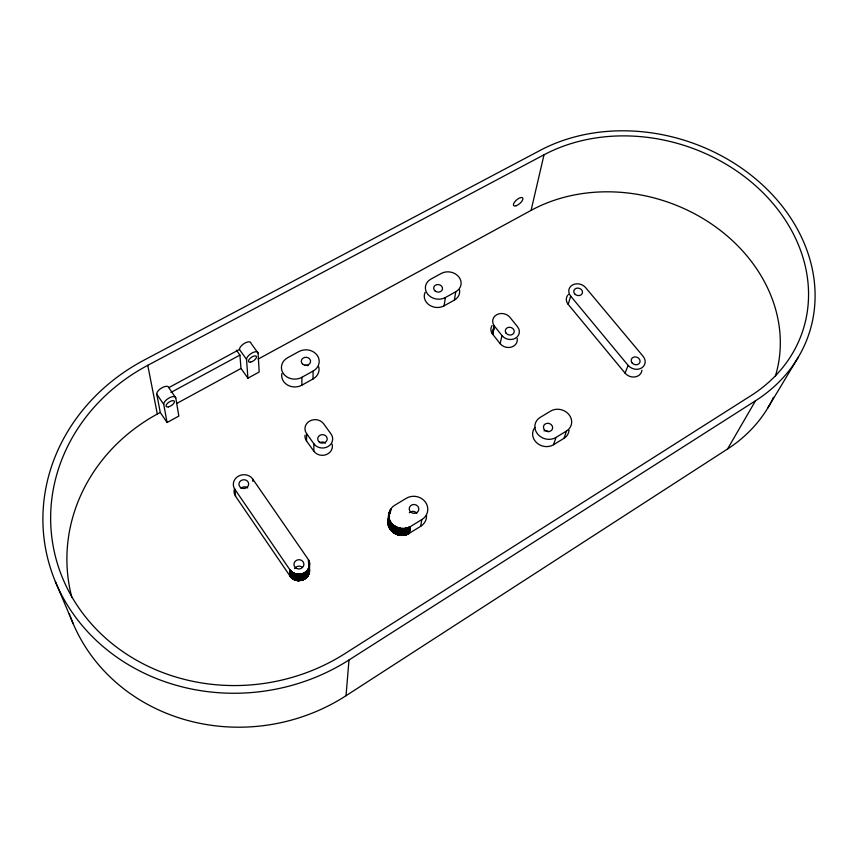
<?xml version="1.0" encoding="UTF-8"?>
<svg xmlns="http://www.w3.org/2000/svg" width="858" height="858" viewBox="0 0 858 858"><rect width="100%" height="100%" fill="white"/><g stroke="black" fill="none" stroke-linecap="round" stroke-linejoin="round"><path stroke-width="1.29" d="M306.531 577.563C304.59 571.246 313.127 565.25 307.947 558.966L252.692 479A10.478 9.438 -6.9 0 0 238.32 476.211A10.478 9.438 -6.9 0 0 234.845 489.264L235.585 496.299L290.068 576.136C295.624 585.199 311.98 579.236 309.309 568.554M332.078 444.036A10.092 9.052 0.5 0 1 326.351 454.59A10.092 9.052 0.5 0 1 313.814 451.158L306.553 441.001L306.553 433.569A10.167 9.063 0.3 0 1 309.62 421.064A10.167 9.063 0.3 0 1 323.659 423.788L331.016 433.955A10.199 9.116 0.7 0 1 327.992 446.578A10.199 9.116 0.7 0 1 313.889 443.8L306.553 433.569M306.66 577.434L306.724 571.031M306.778 577.305L306.853 570.902M306.907 577.177L307.035 570.699M307.089 576.973L307.153 570.57M307.207 576.844L307.271 570.431M307.314 576.705L307.325 570.356M307.379 576.64L307.443 570.216M307.486 576.501L307.604 570.012M307.647 576.286L307.711 569.862M307.754 576.147L307.861 569.648M307.904 575.922L308.011 569.422M308.043 575.707L308.161 569.197M308.183 575.482L308.333 568.886M308.365 575.171L308.462 568.661M308.483 562.44L308.494 559.866M308.483 574.935L308.623 568.339M308.644 562.751L308.537 559.942M308.644 574.624L308.773 568.017M308.751 562.987L308.687 560.263M308.783 574.302L308.912 567.696M308.912 573.981L309.062 567.288M309.062 573.573L309.223 566.784M309.212 573.08L309.341 562.14M309.395 562.398L309.352 572.49L309.427 562.569M309.502 571.546L309.534 563.341M281.842 373.595A13.17 11.508 -0.3 0 0 287.58 385.07A13.17 11.508 -0.3 0 0 301.919 385.156L313.031 378.957L313.095 371.074A13.256 11.529 0.7 0 0 317.106 355.18A13.256 11.529 0.7 0 0 298.831 351.598L287.644 357.732A13.31 11.594 -0.2 0 0 283.483 373.745A13.31 11.594 -0.2 0 0 301.877 377.305L313.095 371.074M313.814 451.158L313.889 443.8M70.388 616.677A183.741 169.09 -10.2 0 0 346.042 695.699L348.981 659.995L755.523 400.761A175.257 144.434 18.4 0 0 777.305 200.225A175.257 144.434 18.4 0 0 540.229 150.343L144.165 360.081A196.804 178.636 -8.2 0 0 71.761 611.818A196.804 178.636 -8.2 0 0 348.981 659.995M389.114 517.353C383.333 529.021 399.431 540.315 409.384 533.226L420.667 526.308A13.653 12.559 8.8 0 0 426.523 515.283M388.052 521.053C388.02 515.293 389.35 508.226 394.894 505.169L406.263 498.305A13.792 12.656 8.8 0 1 425.375 502.059A13.792 12.656 8.8 0 1 421.846 519.583L420.667 526.308M387.988 522.812L389.285 512.323M388.041 523.595L389.532 511.582M389.779 510.96L388.106 524.141L388.921 514.06M389.543 513.127L389.822 510.853M388.202 524.688L388.974 517.503M389.489 514.049L389.961 510.553M388.299 525.117L388.996 517.61M389.586 513.856L390.218 510.049M388.417 525.557L389.071 518.05M389.843 513.352L390.272 509.952M388.502 525.879L389.2 518.597M388.61 526.201L389.296 518.929M390.444 511.454L390.787 509.084L390.562 511.261M388.728 526.512L389.393 519.251M388.846 526.823L389.5 519.573M388.889 526.93L389.618 519.894M388.974 527.144L389.746 520.205M389.114 527.445L389.789 520.313M389.21 527.649L389.875 520.516M389.36 527.96L390.025 520.827M389.468 528.153L390.175 521.138M389.586 528.356L390.283 521.342M390.562 521.836L389.693 528.549L390.39 521.535M389.875 528.839L390.615 521.932M390.004 529.032L390.68 522.039M390.122 529.225L390.808 522.232M390.261 529.407L390.926 522.425M390.39 529.601L391.055 522.608M390.529 529.783L391.194 522.801M390.594 529.869L391.334 522.983M390.669 529.965L391.473 523.176M390.744 530.051L391.548 523.262M390.883 530.233L391.613 523.359M391.034 530.405L391.688 523.444M391.194 530.587L391.913 523.712M391.269 530.673L391.988 523.798M391.42 530.834L392.149 523.97M391.58 531.005L392.224 524.056M391.666 531.091L392.385 524.227M391.827 531.252L392.556 524.399M391.999 531.413L392.632 524.485M392.975 524.806L392.085 531.488L392.803 524.646M392.342 531.724L393.232 525.042M392.524 531.885L393.329 525.117M392.61 531.96L393.511 525.268L399.356 528.206L405.834 528.356L409.845 526.919L421.846 519.583M392.707 532.035L393.597 525.343M392.792 532.099L393.693 525.418M392.889 532.174L393.876 525.568M393.071 532.325L393.972 525.643M393.168 532.389L394.154 525.782M393.35 532.528L394.251 525.857M393.447 532.604L394.444 525.997M393.64 532.732L394.551 526.061M393.736 532.807L394.744 526.19M393.94 532.936L394.841 526.254M394.036 533L394.948 526.319M394.133 533.065L395.141 526.447M394.337 533.183L395.248 526.512M394.433 533.247L395.452 526.63M394.637 533.365L395.559 526.694L394.744 533.419M394.852 533.483L395.87 526.866M395.055 533.59L395.978 526.919M395.163 533.644L396.192 527.037M395.377 533.751L396.299 527.091M395.484 533.805L396.407 527.144M395.592 533.858L396.514 527.198M396.621 527.241L395.699 533.912L396.728 527.295M395.913 534.008L396.846 527.348M396.021 534.062L397.061 527.445M396.246 534.148L397.179 527.488L396.353 534.202M396.46 534.244L397.511 527.627M396.686 534.33L397.619 527.67M396.793 534.373L397.737 527.713M396.911 534.416L397.962 527.788M397.136 534.491L398.08 527.831M397.243 534.534L398.187 527.874M397.361 534.566L398.305 527.906M397.479 534.609L398.541 527.981M397.704 534.673L398.648 528.013L397.822 534.706M397.93 534.738L399.002 528.12M398.166 534.802L399.12 528.142M398.284 534.834L399.238 528.174M398.402 534.866L399.356 528.206M398.52 534.888L399.592 528.26M398.745 534.942L399.71 528.292L398.863 534.974M398.981 534.995L400.064 528.367M399.217 535.038L400.182 528.389M399.335 535.06L400.3 528.41M399.453 535.081L400.418 528.431M399.571 535.102L400.665 528.464M399.807 535.135L400.783 528.485L399.935 535.156M400.053 535.178L401.018 528.517M400.171 535.188L401.265 528.549M400.407 535.21L401.383 528.56M401.501 528.571L400.525 535.231L401.748 528.592M400.89 535.253L401.866 528.603M401.008 535.263L401.984 528.614L401.126 535.274M401.244 535.274L402.348 528.635M401.48 535.285L402.466 528.635M401.608 535.295L402.595 528.635M401.726 535.295L402.831 528.646M401.962 535.295L402.96 528.646M402.08 535.295L403.078 528.646M402.198 535.295L403.196 528.635M402.327 535.285L403.442 528.635M402.563 535.285L403.56 528.625M402.681 535.274L403.678 528.625M402.799 535.274L403.925 528.614M403.035 535.253L404.043 528.603M403.163 535.242L404.161 528.592M403.281 535.231L404.408 528.571L403.517 535.21M403.635 535.199L404.644 528.549M403.753 535.188L404.879 528.517M403.989 535.156L404.997 528.496M404.107 535.135L405.126 528.485M404.225 535.113L405.362 528.442M404.461 535.081L405.48 528.421M404.579 535.06L405.598 528.399M404.697 535.038L405.834 528.356M404.922 534.984L405.952 528.335M405.04 534.963L406.07 528.313M405.158 534.942L406.306 528.26M405.394 534.888L406.413 528.228M405.502 534.856L406.649 528.174M405.737 534.791L406.767 528.142M405.845 534.77L406.885 528.11M405.963 534.738L407.11 528.045M406.188 534.663L407.228 528.013M406.306 534.631L407.453 527.938M406.531 534.555L407.571 527.906M406.638 534.523L407.797 527.82M406.864 534.437L407.904 527.788M406.971 534.405L408.129 527.702M407.196 534.319L408.236 527.659M407.303 534.277L408.462 527.573M407.518 534.191L408.569 527.531M407.625 534.137L408.783 527.434M407.84 534.041L408.891 527.38M407.947 533.998L409.105 527.284M425.128 292.321A12.623 10.725 8.7 0 0 429.075 304.869A12.623 10.725 8.7 0 0 444.069 305.845L445.388 297.533L455.78 291.752A12.698 10.736 9.3 0 0 458.826 276.898A12.698 10.736 9.3 0 0 441.226 273.455L430.855 279.15A12.741 10.789 8.7 0 0 427.67 294.112A12.741 10.789 8.7 0 0 445.388 297.533M408.161 533.901L409.32 527.187M408.365 533.794L409.427 527.134M408.472 533.74L409.641 527.026L408.676 533.633M408.783 533.579L409.845 526.919M408.88 533.526L409.942 526.855M408.987 533.462L410.156 526.748M409.191 533.354L410.349 526.63M409.384 533.226L410.456 526.565M444.069 305.845L454.365 300.096L455.78 291.752M517.202 338.449A9.567 8.215 13.2 0 1 511.486 347.082A9.567 8.215 13.2 0 1 500.139 343.64L492.32 333.794L494.069 325.632A9.631 8.226 12.6 0 1 496.911 314.596A9.631 8.226 12.6 0 1 509.963 317.353L517.492 326.705A9.663 8.269 13.2 0 1 515.433 338.245A9.663 8.269 13.2 0 1 502.016 335.617L494.069 325.632M492.503 334.041L494.197 325.815M492.642 334.223L494.337 326.008M492.696 334.288L494.487 326.19M500.139 343.64L502.016 335.617M258.14 359.105L531.081 210.382L544.026 154.783A168.533 138.878 18.4 0 1 772.221 202.649A168.533 138.878 18.4 0 1 751.061 395.592L344.723 653.742A189.253 171.761 -8.2 0 1 78.389 607.228A189.253 171.761 -8.2 0 1 147.769 365.326L544.026 154.783M641.934 370.238A9.642 8.215 20.5 0 1 635.21 376.898A9.642 8.215 20.5 0 1 625.053 373.123L568.189 304.375L570.667 296.128A9.492 7.947 15.9 0 1 572.425 285.017A9.492 7.947 15.9 0 1 585.574 287.559L643.114 356.317A9.738 8.269 20.4 0 1 641.591 367.996A9.738 8.269 20.4 0 1 628.131 365.369L570.667 296.128M534.126 428.56A13.192 11.647 17.9 0 0 537.194 443.221A13.192 11.647 17.9 0 0 553.528 444.734L555.984 437.451L566.505 431.006A13.288 11.658 18.2 0 0 569.036 414.693A13.288 11.658 18.2 0 0 550.664 411.079L540.154 417.428A13.32 11.733 17.8 0 0 537.494 433.869A13.32 11.733 17.8 0 0 555.984 437.451M553.528 444.734L563.953 438.341L566.505 431.006M625.053 373.123L628.131 365.369M346.042 695.699L727.552 448.991L755.523 400.761M767.663 408.183L798.401 357.046M306.596 571.16C302.424 575.611 293.457 575.364 289.886 569.776L234.845 489.264M306.467 571.278L306.403 577.681M306.327 571.407L306.263 577.809M306.199 571.525L306.134 577.927M306.059 571.643L305.92 578.099M305.491 572.104L305.502 578.431M305.116 572.372L305.126 578.7M304.965 572.468L304.976 578.796M304.805 572.565L304.826 578.893M304.569 572.715L304.515 579.086L304.408 572.801M167.085 422.511L178.839 416.066L175.772 397.844L168.79 387.634A6.928 3.067 -33 0 0 162.183 387.655A6.928 3.067 -33 0 0 156.757 394.133L160.264 412.441L167.085 422.511L163.728 404.386L156.757 394.133M236.411 350.182L239.908 355.094L240.991 368.457L247.908 378.185L259.191 371.997L258.076 353.121L250.986 343.264A6.725 2.96 -34.9 0 0 244.98 343.039A6.725 2.96 -34.9 0 0 239.457 349.485L168.79 387.634M71.9 597.576A177.434 163.138 -10.1 0 1 157.314 414.049L160.264 412.441M176.684 403.496L240.991 368.457M170.903 392.449L239.908 355.094M304.011 573.026L303.957 579.397M303.764 573.155L303.786 579.472M302.82 573.552L302.863 579.879M302.649 573.627L302.692 579.944M302.391 573.712L302.434 580.029M302.123 573.798L302.08 580.147M300.944 574.088L301.008 580.405M300.665 574.141L300.729 580.458M300.397 574.184L300.461 580.501M299.463 574.281L299.539 580.598L299.367 574.281M299.185 574.292L299.26 580.609L299.088 574.292M298.906 574.302L298.981 580.619M297.04 574.174L297.147 580.491M296.771 574.12L296.868 580.437M296.493 574.066L296.514 580.373M295.688 573.873L295.796 580.19L295.592 573.852M295.42 573.798L295.538 580.115M294.895 573.616L294.927 579.911M294.38 573.412L294.509 579.74M294.208 573.337L294.423 579.708L294.133 573.305M293.962 573.23L294.176 579.59M293.715 573.101L294.015 579.515M293.157 572.801L293.447 579.225M292.996 572.704L293.297 579.129M292.771 572.565L292.986 578.946M292.61 572.458L292.835 578.85M291.956 571.986L292.256 578.431M291.817 571.868L292.106 578.324M291.677 571.76L291.967 578.206M291.538 571.643L291.838 578.099M290.476 570.559L290.819 577.102M290.369 570.42L290.647 576.908M239.457 349.485L246.536 359.395L247.908 378.185M289.94 569.851L290.219 576.351M492.32 333.794L492.278 333.73A9.545 8.172 12.6 0 1 492.052 325.493M55.341 581.531L73.209 623.777M147.769 365.326L157.325 414.049M252.692 479L252.874 481.37M290.101 570.066L290.54 576.769M289.886 569.776L290.068 576.136M291.28 571.396L291.441 577.745M291.152 571.278L291.377 577.681M291.023 571.149L291.248 577.552M290.83 570.956L291.119 577.434M290.712 570.827L290.937 577.241M292.321 572.254L292.471 578.592L292.396 572.307M292.17 572.147L292.396 578.539M291.473 571.578L291.699 577.981M291.345 571.46L291.57 577.863M292.921 572.661L293.136 579.043M292.46 572.361L292.685 578.742M293.629 573.058L293.854 579.429M293.554 573.026L293.693 579.354M293.393 572.93L293.608 579.311M295.334 573.766L295.356 580.062L295.152 573.712M295.066 573.68L295.098 579.976M294.841 579.879L294.723 573.552L294.68 579.815M296.418 580.351L296.31 574.034L296.246 580.308M296.149 580.287L296.042 573.97L295.978 580.244M297.415 580.523L297.318 574.206L297.511 580.534M297.233 574.195L297.233 580.501M296.954 574.152L296.965 580.458M296.675 574.109L296.686 580.405M298.423 580.609L298.337 574.292L298.241 580.598M298.155 580.598L298.058 574.281L297.962 580.587M297.78 574.259L297.876 580.576M297.694 574.249L297.694 580.555M297.501 574.227L297.597 580.544M298.809 574.302L298.799 580.619M298.702 580.619L298.627 574.302L298.52 580.609M300.3 574.195L300.364 580.512L300.203 574.206L299.817 580.576L299.646 574.27M301.362 580.33L301.855 573.873M301.222 574.034L301.276 580.351M301.126 574.056L301.094 580.394M300.858 574.109L300.826 580.437M300.579 574.152L300.547 580.491M302.295 573.745L302.252 580.094M301.941 573.852L301.995 580.169M303.335 573.348L303.367 579.665M303.249 573.38L303.292 579.708M303.164 573.423L303.121 579.772M301.877 377.305L301.919 385.156M302.992 573.487L302.949 579.847M302.563 573.648L302.52 580.008M304.333 572.854L304.354 579.182M304.247 572.897L304.279 579.225M304.172 572.94L304.118 579.311M303.711 579.515L303.678 573.187L303.539 579.59M303.421 573.305L303.453 579.633M305.276 578.592L305.416 572.157L305.427 578.485M304.729 572.618L304.665 578.989M305.845 571.825L305.78 578.217M305.705 571.932L305.641 578.324M531.081 210.382A158.987 133.698 18.8 0 1 711.411 223.927A158.987 133.698 18.8 0 1 775.396 376.094M318.747 366.806A13.127 11.454 0.5 0 1 313.031 378.957M69.863 615.24A183.741 169.09 -10.2 0 1 69.359 613.802M773.508 397.297A164.693 138.685 18.9 0 1 727.552 448.991M543.972 430.845A4.622 4.075 17.9 0 1 548.487 431.724M409.309 512.773A4.783 4.397 8.8 0 1 416.859 513.32M304.569 365.444A4.59 4.011 0.5 0 1 308.065 365.712M569.047 430.33A13.16 11.572 18.3 0 1 563.953 438.341M534.695 427.713A13.192 11.647 17.9 0 1 534.952 427.391M459.459 289.575A12.58 10.671 9.2 0 1 454.365 300.096M235.585 496.299A10.371 9.363 -7.1 0 1 234.566 488.588M568.189 304.375A9.406 7.904 16 0 1 567.556 295.463M568.189 294.702A9.406 7.904 16 0 1 568.436 294.455M306.553 441.001A10.071 8.998 0.1 0 1 305.019 435.221M319.766 442.707A4.708 4.226 0.5 0 1 325.472 443.136M294.626 568.65A4.933 4.601 -5.7 0 1 302.327 567.299M240.937 488.256A4.837 4.365 -7.1 0 1 247.758 487.945M246.536 359.395A6.746 2.917 -35 0 1 252.091 352.949A6.746 2.917 -35 0 1 258.076 353.121M163.728 404.386A6.95 3.024 -33.1 0 1 169.187 397.919A6.95 3.024 -33.1 0 1 175.772 397.844M544.358 429.665A4.665 4.108 17.8 0 0 552.295 429.322A4.665 4.108 17.8 0 0 547.49 423.262A4.665 4.108 17.8 0 0 544.358 429.665M302.82 364.285A4.644 4.033 0.7 0 0 310.478 362.183A4.644 4.033 0.7 0 0 304.536 357.464A4.644 4.033 0.7 0 0 302.82 364.285M435.242 291.098A4.462 3.775 8.7 0 0 442.471 289.167A4.462 3.775 8.7 0 0 436.572 284.695A4.462 3.775 8.7 0 0 435.242 291.098M516.216 205.727A5.942 2.402 -40.6 0 0 522.93 198.402A5.942 2.402 -40.6 0 0 515.379 201.104A5.942 2.402 -40.6 0 0 516.216 205.727M506.156 333.236A4.505 3.861 13.2 0 0 513.867 332.968A4.505 3.861 13.2 0 0 509.277 327.263A4.505 3.861 13.2 0 0 506.156 333.236M319.283 442.031A4.762 4.258 0.7 0 0 327.123 439.779A4.762 4.258 0.7 0 0 321.01 434.824A4.762 4.258 0.7 0 0 319.283 442.031M410.907 512.215A4.826 4.429 8.8 0 0 418.768 509.834A4.826 4.429 8.8 0 0 412.419 504.697A4.826 4.429 8.8 0 0 410.907 512.215M632.142 362.955A4.547 3.861 20.4 0 0 639.789 362.655A4.547 3.861 20.4 0 0 634.974 356.896A4.547 3.861 20.4 0 0 632.142 362.955M574.656 293.844A4.429 3.711 15.9 0 0 582.185 293.608A4.429 3.711 15.9 0 0 577.563 288.074A4.429 3.711 15.9 0 0 574.656 293.844M296.621 568.479A4.976 4.633 -5.3 0 0 303.893 564.071A4.976 4.633 -5.3 0 0 296.235 560.456A4.976 4.633 -5.3 0 0 296.621 568.479M241.463 488.052A4.891 4.408 -6.9 0 0 248.67 483.901A4.891 4.408 -6.9 0 0 241.237 480.426A4.891 4.408 -6.9 0 0 241.463 488.052M250.6 362.119A4.708 2.027 -35 0 0 256.521 356.853A4.708 2.027 -35 0 0 250.354 358.14A4.708 2.027 -35 0 0 250.6 362.119M168.458 406.864A4.848 2.102 -33.1 0 0 174.431 401.523A4.848 2.102 -33.1 0 0 167.803 403.024A4.848 2.102 -33.1 0 0 168.458 406.864"/></g></svg>
